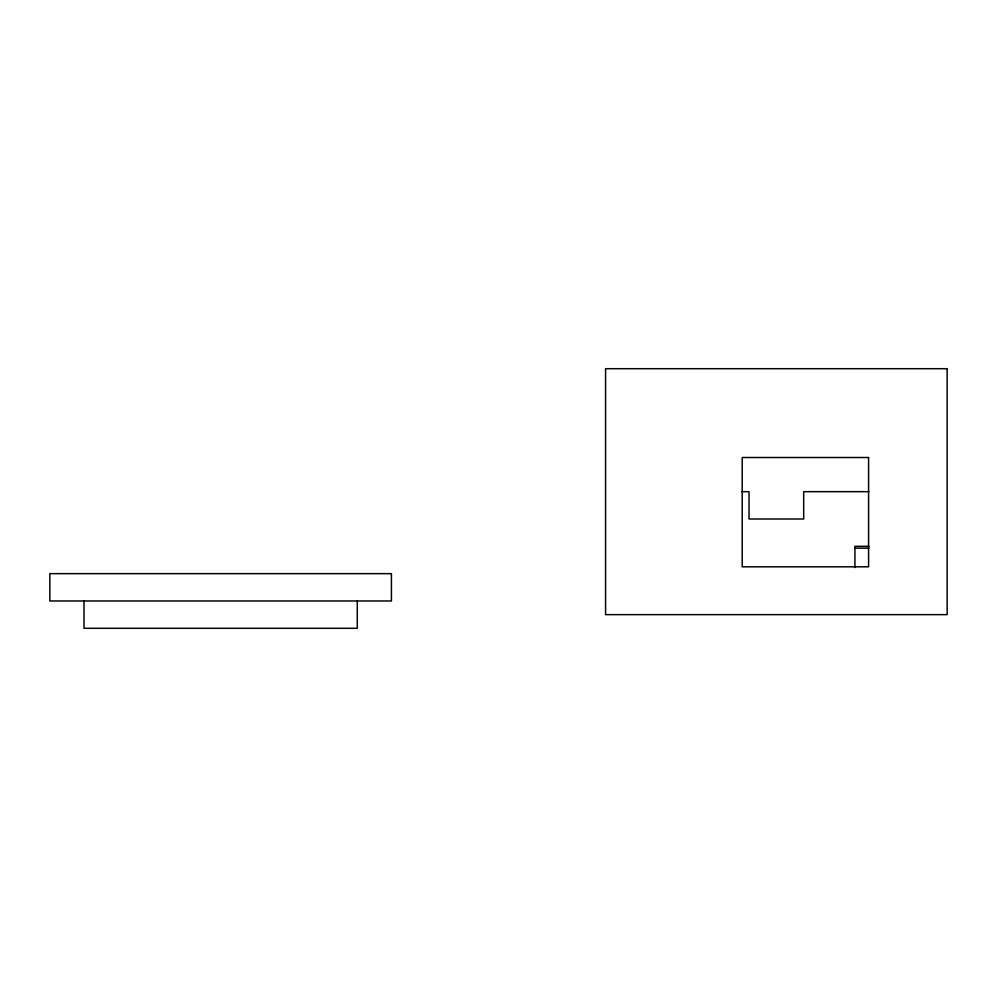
<?xml version="1.0" encoding="UTF-8"?>
<svg xmlns="http://www.w3.org/2000/svg" width="997" height="997" viewBox="0 0 997 997"><rect width="100%" height="100%" fill="white"/><g stroke="black" fill="none" stroke-linecap="round" stroke-linejoin="round"><path stroke-width="1.5" d="M741.718 491.671L749.034 491.671L749.034 519.001L803.682 519.001L803.682 491.671L868.898 491.671M868.898 546.319L854.928 546.319L854.928 567.58M854.928 548.151L868.898 548.151M357.275 600.979L357.275 628.297L84.01 628.297L84.01 600.979M947.15 368.703L605.578 368.703L605.578 614.638L947.15 614.638L947.15 368.703M868.586 457.511L742.204 457.511L742.204 566.819L868.586 566.819L868.586 457.511M391.422 573.649L49.85 573.649L49.85 600.979L391.422 600.979L391.422 573.649"/></g></svg>
